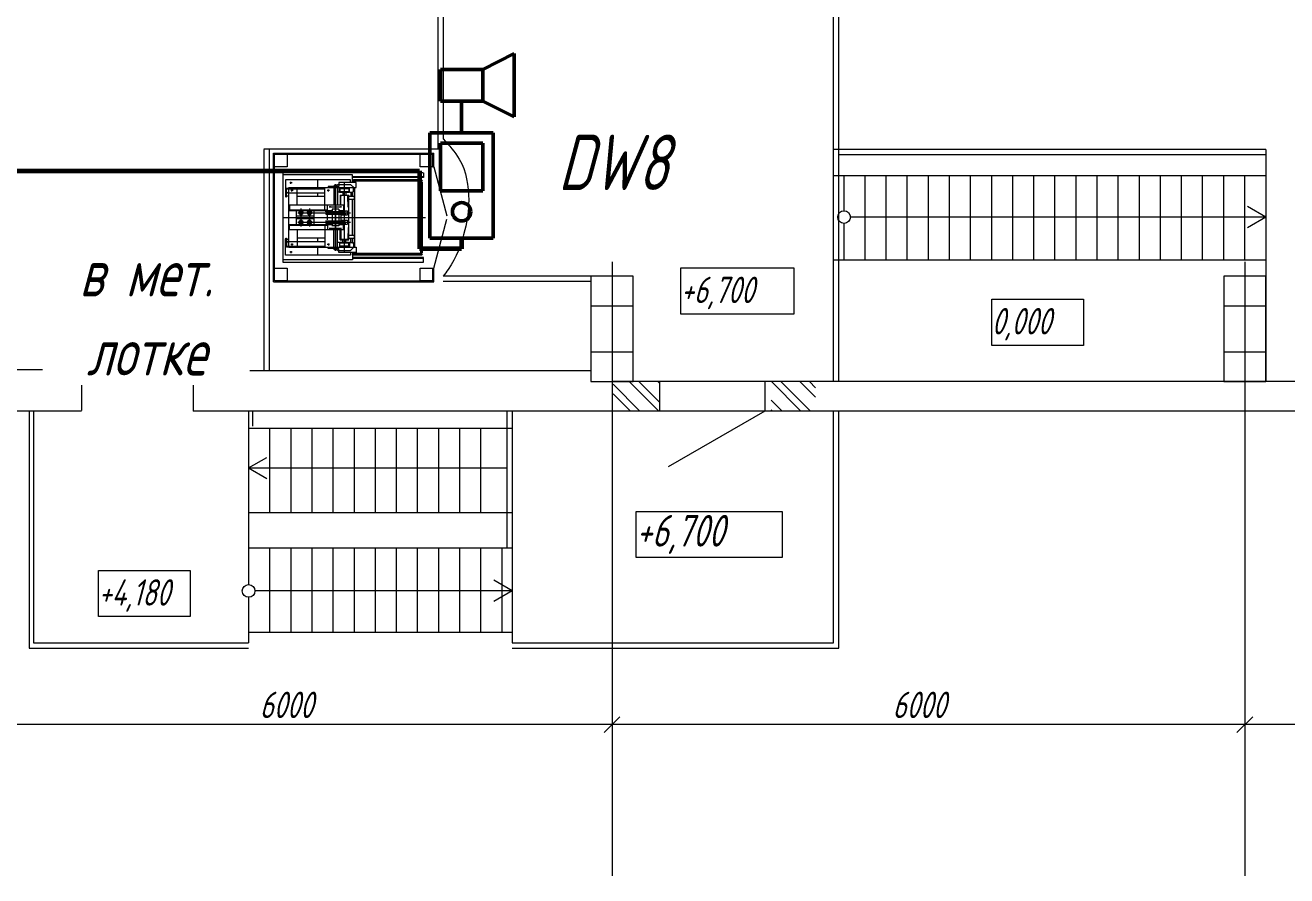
# Model space of a CAD drawing. Header units: millimetres. Extents: x 1337 to 8186, y 1899 to 5236.
# Drawn here: x 6994 to 7180.6, y 2464.5 to 2590.3 of the extents above; entities that cross this region are included whole.
import ezdxf

# ---------------------------------------------------------------- set-up
doc = ezdxf.new("R2010")
doc.units = ezdxf.units.MM
for name, color, linetype, lineweight in [('Линия связи (Вновь)', 3, 'Continuous', 60), ('Связь', 84, 'Continuous', 50), ('Строительный', 251, 'Continuous', 13), ('Текст', 2, 'Continuous', 25)]:
    doc.layers.add(name, color=color, linetype=linetype, lineweight=lineweight)
doc.styles.add('Simplex', font='simplex.shx', dxfattribs={"width": 0.7, "oblique": 15})

# ---------------------------------------------------------------- blocks, each defined once
blk = doc.blocks.new('A$C049F4C0A')
at = {"layer": 'Строительный', "ltscale": 100}
for p, q in [((283.68, 214.37), (283.68, 171.87)), ((284.18, 214.87), (284.18, 172.87)), ((321.18, 149.87), (321.18, 214.87)), ((321.68, 149.87), (321.68, 214.37)), ((283.68, 171.9), (267.18, 171.9)), ((267.18, 171.87), (267.18, 150.87)), ((267.68, 171.87), (267.68, 150.87)), ((268.08, 171.53), (283.28, 171.53)), ((268.08, 159.33), (268.08, 171.53)), ((268.18, 171.43), (283.18, 171.43)), ((268.18, 159.43), (268.18, 171.43)), ((268.18, 171.43), (269.38, 171.43)), ((268.18, 170.23), (268.18, 171.43)), ((269.38, 171.43), (269.38, 170.23)), ((281.98, 171.43), (283.18, 171.43)), ((281.98, 170.23), (281.98, 171.43)), ((283.18, 170.23), (283.18, 171.43)), ((283.18, 171.43), (283.18, 170.23)), ((283.28, 170.23), (283.28, 171.53)), ((362.18, 171.87), (321.18, 171.87)), ((362.18, 171.37), (321.68, 171.37)), ((362.18, 171.87), (362.18, 149.87)), ((269.38, 170.23), (268.18, 170.23)), ((283.18, 170.23), (281.98, 170.23)), ((283.18, 170.23), (283.28, 170.23)), ((283.28, 170.22), (284.52, 165.59)), ((282.27, 169.67), (268.98, 169.67)), ((268.98, 169.67), (268.98, 161.19)), ((275.59, 169.46), (268.98, 169.46)), ((275.39, 169.01), (269.21, 169.01)), ((269.21, 169.01), (269.21, 167.44)), ((269.85, 168.71), (269.63, 168.71)), ((269.86, 168.71), (269.64, 168.71)), ((269.74, 168.63), (269.74, 168.82)), ((269.74, 168.62), (269.74, 168.81)), ((272.3, 168.26), (272.3, 169.01)), ((275.92, 168.75), (274.28, 168.75)), ((274.28, 168.75), (274.28, 168.36)), ((274.81, 162.06), (274.81, 168.8)), ((275.39, 168.75), (275.39, 169.01)), ((275.59, 168.75), (275.59, 169.46)), ((275.59, 169.3), (282.32, 169.3)), ((282.32, 169.21), (275.59, 169.21)), ((282.11, 169), (275.66, 169)), ((282.11, 168.93), (275.66, 168.93)), ((282.11, 168.86), (275.66, 168.86)), ((275.92, 168.26), (275.92, 168.75)), ((282.04, 162.08), (282.04, 168.77)), ((282.11, 161.93), (282.11, 168.93)), ((282.18, 168.77), (282.18, 162.08)), ((282.32, 169.67), (282.32, 169.21)), ((362.18, 169.37), (321.18, 169.37)), ((322.18, 166.06), (322.18, 169.37)), ((324.18, 161.37), (324.18, 169.37)), ((326.18, 161.37), (326.18, 169.37)), ((328.18, 161.37), (328.18, 169.37)), ((330.18, 161.37), (330.18, 169.37)), ((332.18, 161.37), (332.18, 169.37)), ((334.18, 161.37), (334.18, 169.37)), ((336.18, 161.37), (336.18, 169.37)), ((338.18, 161.37), (338.18, 169.37)), ((340.18, 161.37), (340.18, 169.37)), ((342.18, 161.37), (342.18, 169.37)), ((344.18, 161.37), (344.18, 169.37)), ((346.18, 161.37), (346.18, 169.37)), ((348.18, 161.37), (348.18, 169.37)), ((350.18, 161.37), (350.18, 169.37)), ((352.18, 161.37), (352.18, 169.37)), ((354.18, 161.37), (354.18, 169.37)), ((356.18, 161.37), (356.18, 169.37)), ((358.18, 161.37), (358.18, 169.37)), ((360.18, 161.37), (360.18, 169.37)), ((269.25, 167.38), (269.25, 168.17)), ((269.25, 168.17), (269.31, 168.17)), ((269.31, 167.38), (269.31, 168.22)), ((269.31, 168.22), (269.53, 168.22)), ((269.31, 167.47), (269.53, 167.47)), ((269.33, 167.83), (269.33, 168.15)), ((269.33, 168.15), (272.96, 168.15)), ((269.43, 167.73), (269.33, 167.83)), ((272.96, 167.73), (269.43, 167.73)), ((269.53, 168.26), (275.92, 168.26)), ((269.53, 162.6), (269.53, 168.26)), ((269.94, 167.99), (269.72, 167.99)), ((269.83, 167.89), (269.83, 168.08)), ((270.32, 166.59), (270.32, 168.26)), ((272.3, 167.41), (272.3, 167.73)), ((272.96, 166.15), (272.96, 168.26)), ((273.4, 167.98), (273.18, 167.98)), ((274.28, 168.36), (273.26, 168.36)), ((273.26, 168.36), (273.26, 168.26)), ((273.29, 167.88), (273.29, 168.07)), ((274.14, 168.43), (273.79, 168.43)), ((273.79, 168.43), (273.79, 168.36)), ((273.79, 168.26), (273.79, 166.59)), ((274.07, 168.5), (273.86, 168.5)), ((273.86, 168.5), (273.86, 168.43)), ((273.96, 162.27), (273.96, 168.59)), ((273.96, 168.59), (273.96, 162.27)), ((274.07, 168.43), (274.18, 168.57)), ((274.07, 168.5), (274.07, 168.43)), ((274.14, 168.36), (274.14, 168.43)), ((274.14, 168.26), (274.14, 166.59)), ((274.33, 167.82), (274.14, 167.82)), ((274.18, 168.57), (275.4, 168.57)), ((274.33, 167.82), (274.33, 168.26)), ((274.33, 167.82), (274.37, 167.82)), ((274.37, 167.82), (274.39, 167.85)), ((274.42, 168.21), (274.39, 168.15)), ((274.39, 168.15), (274.39, 167.85)), ((275.24, 168.15), (274.39, 168.15)), ((274.42, 167.8), (274.39, 167.85)), ((275.24, 167.85), (274.39, 167.85)), ((274.41, 167.55), (274.41, 166.59)), ((274.41, 167.55), (275.24, 167.55)), ((275.21, 168.21), (274.42, 168.21)), ((275.21, 167.8), (274.42, 167.8)), ((274.48, 167.45), (274.53, 167.52)), ((275.09, 167.52), (274.53, 167.52)), ((274.6, 168.15), (274.6, 168.21)), ((274.67, 167.8), (274.67, 167.55)), ((274.95, 167.8), (274.95, 167.55)), ((275.02, 168.15), (275.02, 168.21)), ((275.14, 167.45), (275.09, 167.52)), ((275.21, 168.21), (275.24, 168.15)), ((275.21, 167.8), (275.24, 167.85)), ((275.24, 168.15), (275.24, 167.85)), ((275.25, 167.82), (275.24, 167.85)), ((275.24, 163.31), (275.24, 167.55)), ((275.29, 167.82), (275.25, 167.82)), ((275.29, 167.82), (275.29, 168.26)), ((275.29, 167.82), (275.57, 167.82)), ((275.4, 168.57), (275.71, 168.26)), ((275.41, 167.82), (275.41, 167.42)), ((275.57, 167.82), (275.68, 167.92)), ((275.57, 167.42), (275.57, 167.82)), ((275.68, 167.92), (275.68, 168.26)), ((275.73, 168.26), (275.73, 162.6)), ((275.78, 168.26), (275.78, 162.6)), ((269.21, 167.44), (269.25, 167.38)), ((269.25, 167.38), (269.31, 167.38)), ((274.72, 166.59), (269.61, 166.59)), ((269.61, 166.59), (269.61, 166.08)), ((272.96, 167.41), (270.32, 167.41)), ((270.69, 166.28), (270.69, 164.57)), ((271.49, 166.28), (271.49, 164.57)), ((273.22, 166.08), (273.22, 166.59)), ((273.37, 166.45), (274.52, 166.45)), ((273.43, 166.51), (273.43, 166.39)), ((274.46, 166.59), (274.48, 167.45)), ((274.46, 166.51), (274.46, 166.39)), ((274.72, 166.59), (274.72, 166.08)), ((275.17, 166.39), (275.14, 167.45)), ((275.17, 166.39), (275.24, 166.37)), ((275.73, 167.42), (275.24, 167.42)), ((275.73, 167.12), (275.24, 167.12)), ((275.57, 163.73), (275.57, 167.12)), ((362.18, 165.46), (360.44, 166.46)), ((268.98, 165.43), (282.51, 165.43)), ((269.61, 166.15), (273.22, 166.15)), ((269.61, 166.08), (273.22, 166.08)), ((270.27, 164.77), (270.27, 166.08)), ((271.9, 165.55), (270.27, 165.55)), ((271.9, 165.3), (270.27, 165.3)), ((270.38, 165.87), (275.37, 165.87)), ((270.61, 166.02), (270.52, 165.87)), ((270.52, 165.87), (270.61, 165.73)), ((270.61, 165.13), (270.52, 164.98)), ((270.77, 166.02), (270.61, 166.02)), ((270.61, 165.73), (270.77, 165.73)), ((270.77, 165.13), (270.61, 165.13)), ((270.85, 165.87), (270.77, 166.02)), ((270.77, 165.73), (270.85, 165.87)), ((270.85, 164.98), (270.77, 165.13)), ((271.41, 166.02), (271.32, 165.87)), ((271.32, 165.87), (271.41, 165.73)), ((271.41, 165.13), (271.32, 164.98)), ((271.57, 166.02), (271.41, 166.02)), ((271.41, 165.73), (271.57, 165.73)), ((271.57, 165.13), (271.41, 165.13)), ((271.65, 165.87), (271.57, 166.02)), ((271.57, 165.73), (271.65, 165.87)), ((271.65, 164.98), (271.57, 165.13)), ((271.9, 166.08), (271.9, 164.77)), ((273.06, 165.96), (273.06, 166)), ((273.06, 166), (274.87, 166)), ((273.16, 165.94), (273.06, 165.96)), ((273.16, 165.81), (273.06, 165.78)), ((273.06, 165.78), (273.06, 165.75)), ((273.06, 165.75), (274.87, 165.75)), ((273.06, 165.07), (273.06, 165.11)), ((273.06, 165.11), (274.87, 165.11)), ((273.16, 165.05), (273.06, 165.07)), ((273.16, 165.94), (274.77, 165.94)), ((273.16, 165.94), (273.16, 165.81)), ((273.16, 165.81), (274.77, 165.81)), ((273.22, 166.08), (273.65, 166.08)), ((273.22, 165.2), (273.22, 165.66)), ((274.28, 166.22), (273.65, 166.22)), ((273.65, 166.22), (273.65, 166)), ((273.65, 165.75), (273.65, 165.11)), ((274.28, 166.22), (274.28, 166)), ((274.28, 166.08), (274.72, 166.08)), ((274.28, 165.75), (274.28, 165.11)), ((274.46, 165.75), (274.46, 165.11)), ((274.56, 166.07), (275.09, 166.07)), ((274.56, 166.07), (274.56, 166)), ((274.56, 165.67), (274.56, 165.75)), ((274.56, 165.67), (275.09, 165.67)), ((274.56, 165.18), (275.09, 165.18)), ((274.56, 165.18), (274.56, 165.11)), ((274.77, 165.94), (274.87, 165.96)), ((274.77, 165.94), (274.77, 165.81)), ((274.77, 165.81), (274.87, 165.78)), ((274.77, 165.05), (274.87, 165.07)), ((274.87, 165.96), (274.87, 166)), ((274.87, 165.78), (274.87, 165.75)), ((274.87, 165.07), (274.87, 165.11)), ((275.09, 165.67), (275.09, 166.07)), ((275.09, 165.18), (275.09, 164.78)), ((283.28, 160.63), (284.52, 165.27)), ((362.18, 165.46), (322.78, 165.46)), ((362.18, 165.46), (360.44, 164.46)), ((269.61, 164.26), (269.61, 164.77)), ((269.61, 164.77), (273.22, 164.77)), ((269.61, 164.7), (273.22, 164.7)), ((274.72, 164.26), (269.61, 164.26)), ((270.32, 164.26), (270.32, 162.6)), ((270.38, 164.98), (275.37, 164.98)), ((270.52, 164.98), (270.61, 164.84)), ((270.61, 164.84), (270.77, 164.84)), ((270.77, 164.84), (270.85, 164.98)), ((271.32, 164.98), (271.41, 164.84)), ((271.41, 164.84), (271.57, 164.84)), ((271.57, 164.84), (271.65, 164.98)), ((272.96, 164.7), (272.96, 162.6)), ((273.16, 164.92), (273.06, 164.89)), ((273.06, 164.89), (273.06, 164.86)), ((273.06, 164.86), (274.87, 164.86)), ((273.16, 165.05), (274.77, 165.05)), ((273.16, 164.92), (273.16, 165.05)), ((273.16, 164.92), (274.77, 164.92)), ((273.22, 164.77), (273.22, 164.26)), ((273.22, 164.77), (273.65, 164.77)), ((273.36, 164.4), (274.52, 164.4)), ((273.43, 164.34), (273.43, 164.46)), ((273.65, 164.86), (273.65, 164.61)), ((274.28, 164.63), (273.65, 164.63)), ((273.79, 162.6), (273.79, 164.26)), ((274.14, 162.6), (274.14, 164.26)), ((274.28, 164.86), (274.28, 164.63)), ((274.28, 164.77), (274.72, 164.77)), ((274.41, 163.31), (274.41, 164.26)), ((274.46, 164.34), (274.46, 164.46)), ((274.46, 164.26), (274.48, 163.4)), ((274.56, 164.78), (274.56, 164.86)), ((274.56, 164.78), (275.09, 164.78)), ((274.72, 164.26), (274.72, 164.77)), ((274.77, 164.92), (274.77, 165.05)), ((274.77, 164.92), (274.87, 164.89)), ((274.87, 164.89), (274.87, 164.86)), ((275.17, 164.47), (275.14, 163.4)), ((275.17, 164.47), (275.24, 164.49)), ((322.18, 161.37), (322.18, 164.86)), ((269.21, 163.41), (269.25, 163.48)), ((269.21, 161.84), (269.21, 163.41)), ((269.25, 163.48), (269.31, 163.48)), ((269.25, 163.48), (269.25, 162.69)), ((269.25, 162.69), (269.31, 162.69)), ((269.31, 163.48), (269.31, 162.64)), ((269.31, 163.38), (269.53, 163.38)), ((269.43, 163.13), (269.33, 163.03)), ((269.33, 163.03), (269.33, 162.71)), ((269.33, 162.71), (272.96, 162.71)), ((272.96, 163.13), (269.43, 163.13)), ((269.94, 162.87), (269.72, 162.87)), ((269.83, 162.96), (269.83, 162.77)), ((272.96, 163.45), (270.32, 163.45)), ((272.3, 163.13), (272.3, 163.45)), ((273.4, 162.88), (273.18, 162.88)), ((273.29, 162.97), (273.29, 162.78)), ((274.33, 163.04), (274.14, 163.04)), ((274.33, 163.04), (274.37, 163.04)), ((274.33, 163.04), (274.33, 162.6)), ((274.37, 163.04), (274.39, 163)), ((274.42, 163.06), (274.39, 163)), ((274.39, 162.7), (274.39, 163)), ((275.24, 163), (274.39, 163)), ((274.42, 162.65), (274.39, 162.7)), ((275.24, 162.7), (274.39, 162.7)), ((274.41, 163.31), (275.24, 163.31)), ((275.21, 163.06), (274.42, 163.06)), ((274.48, 163.4), (274.53, 163.34)), ((275.09, 163.34), (274.53, 163.34)), ((274.6, 162.7), (274.6, 162.65)), ((274.67, 163.06), (274.67, 163.31)), ((274.95, 163.06), (274.95, 163.31)), ((275.02, 162.7), (275.02, 162.65)), ((275.14, 163.4), (275.09, 163.34)), ((275.21, 163.06), (275.24, 163)), ((275.21, 162.65), (275.24, 162.7)), ((275.73, 163.73), (275.24, 163.73)), ((275.73, 163.43), (275.24, 163.43)), ((275.25, 163.04), (275.24, 163)), ((275.24, 162.7), (275.24, 163)), ((275.29, 163.04), (275.25, 163.04)), ((275.29, 163.04), (275.29, 162.6)), ((275.29, 163.04), (275.57, 163.04)), ((275.41, 163.04), (275.41, 163.43)), ((275.57, 163.04), (275.57, 163.43)), ((275.57, 163.04), (275.68, 162.93)), ((275.68, 162.93), (275.68, 162.6)), ((275.39, 161.84), (269.21, 161.84)), ((269.31, 162.64), (269.53, 162.64)), ((269.53, 162.6), (275.92, 162.6)), ((269.85, 162.14), (269.63, 162.14)), ((269.74, 162.24), (269.74, 162.05)), ((272.3, 161.84), (272.3, 162.6)), ((273.26, 162.49), (273.26, 162.6)), ((274.28, 162.49), (273.26, 162.49)), ((273.79, 162.43), (273.79, 162.49)), ((274.14, 162.43), (273.79, 162.43)), ((273.86, 162.35), (273.86, 162.43)), ((274.07, 162.35), (273.86, 162.35)), ((274.07, 162.35), (274.07, 162.43)), ((274.07, 162.43), (274.18, 162.29)), ((274.14, 162.49), (274.14, 162.43)), ((274.18, 162.29), (275.4, 162.29)), ((274.28, 162.1), (274.28, 162.49)), ((275.92, 162.1), (274.28, 162.1)), ((275.21, 162.65), (274.42, 162.65)), ((275.39, 162.1), (275.39, 161.84)), ((275.4, 162.29), (275.71, 162.6)), ((275.59, 162.1), (275.59, 161.4)), ((282.32, 161.64), (275.59, 161.64)), ((275.59, 161.56), (282.32, 161.56)), ((282.11, 162), (275.66, 162)), ((282.11, 161.93), (275.66, 161.93)), ((282.11, 161.86), (275.66, 161.86)), ((275.92, 162.6), (275.92, 162.1)), ((282.32, 161.19), (282.32, 161.64)), ((268.18, 160.63), (269.38, 160.63)), ((268.18, 159.43), (268.18, 160.63)), ((275.59, 161.4), (268.98, 161.4)), ((268.98, 161.19), (282.32, 161.19)), ((269.38, 160.63), (269.38, 159.43)), ((281.98, 160.63), (283.18, 160.63)), ((281.98, 159.43), (281.98, 160.63)), ((283.18, 159.43), (283.18, 160.63)), ((283.18, 160.63), (283.28, 160.63)), ((283.18, 160.63), (283.18, 159.43)), ((283.28, 159.33), (283.28, 160.63)), ((300.18, 161.21), (300.18, 103)), ((306.69, 160.64), (317.41, 160.64)), ((306.69, 156.27), (306.69, 160.64)), ((317.41, 160.64), (317.41, 156.27)), ((362.18, 161.37), (321.18, 161.37)), ((360.18, 161.21), (360.18, 103)), ((268.08, 159.33), (283.28, 159.33)), ((268.18, 159.43), (283.18, 159.43)), ((269.38, 159.43), (268.18, 159.43)), ((283.18, 159.43), (281.98, 159.43)), ((302.18, 159.87), (284.18, 159.87)), ((298.18, 159.37), (284.18, 159.37)), ((302.18, 159.87), (298.18, 159.87)), ((298.18, 159.87), (298.18, 149.87)), ((302.18, 149.87), (302.18, 159.87)), ((362.18, 159.87), (358.18, 159.87)), ((358.18, 159.87), (358.18, 149.87)), ((362.18, 149.87), (362.18, 159.87)), ((298.18, 157.04), (302.18, 157.04)), ((336.18, 157.67), (344.87, 157.67)), ((336.18, 153.3), (336.18, 157.67)), ((344.87, 157.67), (344.87, 153.3)), ((358.18, 157.04), (362.18, 157.04)), ((317.41, 156.27), (306.69, 156.27)), ((344.87, 153.3), (336.18, 153.3)), ((298.18, 152.69), (302.18, 152.69)), ((358.18, 152.69), (362.18, 152.69)), ((249.88, 150.97), (242.18, 150.97)), ((249.88, 150.97), (249.88, 147.12)), ((298.18, 150.87), (260.48, 150.87)), ((260.48, 150.87), (260.48, 147.07)), ((298.18, 149.87), (302.18, 149.87)), ((302.18, 149.87), (300.18, 149.87)), ((300.28, 149.62), (302.83, 147.07)), ((301.82, 149.87), (304.62, 147.07)), ((304.68, 149.87), (302.18, 149.87)), ((302.72, 149.87), (304.68, 147.91)), ((304.52, 149.87), (304.68, 149.71)), ((304.68, 149.87), (304.68, 147.07)), ((315.28, 149.87), (304.68, 149.87)), ((314.68, 149.87), (314.68, 147.07)), ((373.98, 149.87), (314.68, 149.87)), ((315.29, 149.87), (318.09, 147.07)), ((316.19, 149.87), (318.99, 147.07)), ((317.99, 149.87), (319.48, 148.38)), ((318.89, 149.87), (319.48, 149.28)), ((358.18, 149.87), (362.18, 149.87)), ((300.28, 148.72), (301.93, 147.07)), ((315.28, 148.09), (316.3, 147.07)), ((315.28, 147.19), (315.4, 147.07)), ((249.88, 147.07), (80.42, 147.07)), ((244.92, 147.07), (244.92, 124.59)), ((245.32, 147.07), (245.32, 125.09)), ((304.68, 147.07), (260.48, 147.07)), ((265.72, 147.07), (265.72, 130.62)), ((266.12, 145.63), (266.12, 147.07)), ((290.22, 147.07), (290.22, 134.09)), ((290.72, 147.07), (290.72, 125.09)), ((315.28, 147.07), (304.68, 147.07)), ((314.68, 147.07), (305.5, 141.77)), ((373.98, 147.07), (314.68, 147.07)), ((321.18, 125.09), (321.18, 147.07)), ((321.68, 124.59), (321.68, 147.07)), ((290.72, 145.41), (265.72, 145.41)), ((267.72, 145.41), (267.72, 137.41)), ((269.72, 145.41), (269.72, 137.41)), ((271.72, 145.41), (271.72, 137.41)), ((273.72, 145.41), (273.72, 137.41)), ((275.72, 145.41), (275.72, 137.41)), ((277.72, 145.41), (277.72, 137.41)), ((279.72, 145.41), (279.72, 137.41)), ((281.72, 145.41), (281.72, 137.41)), ((283.72, 145.41), (283.72, 137.41)), ((285.72, 145.41), (285.72, 137.41)), ((287.72, 145.41), (287.72, 137.41)), ((265.72, 141.68), (267.45, 142.68)), ((265.72, 141.68), (290.22, 141.68)), ((265.72, 141.68), (267.45, 140.68)), ((290.72, 137.41), (265.72, 137.41)), ((302.46, 137.55), (316.31, 137.55)), ((302.46, 133.18), (302.46, 137.55)), ((316.31, 137.55), (316.31, 133.18)), ((265.72, 134.09), (290.72, 134.09)), ((267.72, 134.09), (267.72, 126.09)), ((269.72, 134.09), (269.72, 126.09)), ((271.72, 134.09), (271.72, 126.09)), ((273.72, 134.09), (273.72, 126.09)), ((275.72, 134.09), (275.72, 126.09)), ((277.72, 134.09), (277.72, 126.09)), ((279.72, 134.09), (279.72, 126.09)), ((281.72, 134.09), (281.72, 126.09)), ((283.72, 134.09), (283.72, 126.09)), ((285.72, 134.09), (285.72, 126.09)), ((287.72, 134.09), (287.72, 126.09)), ((289.72, 134.09), (289.72, 126.09)), ((316.31, 133.18), (302.46, 133.18)), ((251.48, 131.95), (260.17, 131.95)), ((251.48, 127.58), (251.48, 131.95)), ((260.17, 131.95), (260.17, 127.58)), ((290.72, 130.02), (288.98, 131.02)), ((265.72, 129.42), (265.72, 125.09)), ((290.72, 130.02), (266.32, 130.02)), ((290.72, 130.02), (288.98, 129.02)), ((260.17, 127.58), (251.48, 127.58)), ((265.72, 126.09), (290.72, 126.09)), ((244.92, 124.59), (265.72, 124.59)), ((245.32, 125.09), (265.72, 125.09)), ((290.72, 125.09), (321.18, 125.09)), ((290.72, 124.59), (321.68, 124.59)), ((360.18, 120.87), (360.18, 116.84)), ((300.18, 120.57), (300.18, 116.84)), ((300.18, 120.57), (300.18, 116.84)), ((360.18, 120.57), (360.18, 116.84)), ((300.18, 117.34), (240.18, 117.34)), ((300.93, 118.09), (299.43, 116.59)), ((299.43, 116.59), (300.93, 118.09)), ((360.18, 117.34), (300.18, 117.34)), ((360.93, 118.09), (359.43, 116.59)), ((359.43, 116.59), (360.93, 118.09)), ((420.18, 117.34), (360.18, 117.34))]:
    blk.add_line(p, q, dxfattribs=at)
for centre, radius in [((275.66, 168.93), 0.0701), ((282.11, 168.93), 0.0701), ((282.11, 168.77), 0.0701), ((270.69, 165.87), 0.201), ((270.69, 164.98), 0.201), ((270.69, 165.87), 0.0936), ((270.69, 164.98), 0.0936), ((271.49, 165.87), 0.201), ((271.49, 164.98), 0.201), ((271.49, 165.87), 0.0936), ((271.49, 164.98), 0.0936), ((274.81, 165.87), 0.0439), ((322.18, 165.46), 0.6), ((274.81, 164.98), 0.0439), ((275.66, 161.93), 0.0701), ((282.11, 162.08), 0.0701), ((282.11, 161.93), 0.0701), ((265.72, 130.02), 0.6)]:
    blk.add_circle(centre, radius, dxfattribs=at)
blk.add_spline([(284.18, 172.87), (285.7, 170.96), (286.59, 167.06), (286.24, 164.27), (284.64, 160.5), (284.18, 159.87)], degree=3, dxfattribs=at)
at = {"layer": 'Строительный', "ltscale": 100, "style": 'Simplex', "oblique": 15, "width": 0.7}
for s, height, p in [('+6,700', 2.5, (306.69, 157.31)), ('0,000', 2.5, (336.18, 154.34)), ('+6,700', 3, (302.46, 134.22)), ('+4,180', 2.5, (251.48, 128.62)), ('6000', 2.5, (266.77, 117.96)), ('6000', 2.5, (326.77, 117.96))]:
    blk.add_text(s, height=height, dxfattribs=at).set_placement(p)
blk = doc.blocks.new('A$C20EB2E6C')
at = {"layer": 'Связь'}
for p, q in [((8, 17.5), (5, 16)), ((8, 11.5), (8, 17.5)), ((1, 13), (1, 16)), ((1, 16), (5, 16)), ((5, 16), (5, 13)), ((5, 13), (1, 13)), ((3, 13), (3, 10)), ((8, 11.5), (5, 13)), ((0, 0), (0, 10)), ((0, 10), (6, 10)), ((6, 10), (6, 0)), ((1, 4.5), (1, 9)), ((1, 9), (5, 9)), ((5, 9), (5, 4.5)), ((5, 4.5), (1, 4.5)), ((6, 0), (0, 0))]:
    blk.add_line(p, q, dxfattribs=at)
blk.add_circle((3, 2.5), 0.868, dxfattribs=at)

msp = doc.modelspace()

# ---------------------------------------------------------------- linework, layer by layer
at = {"layer": 'Линия связи (Вновь)'}
for p, q in [((6973.92, 2568.77), (7052.31, 2568.77)), ((7052.31, 2568.77), (7052.31, 2557.23)), ((7058.55, 2558.79), (7058.55, 2557.23)), ((7058.55, 2557.23), (7052.31, 2557.23))]:
    msp.add_line(p, q, dxfattribs=at)

# ---------------------------------------------------------------- block references
at = {"layer": 'Линия связи (Вновь)', "xscale": 1.56, "yscale": 1.56, "zscale": 1.56}
msp.add_blockref('A$C049F4C0A', (6612.52, 2303.78), dxfattribs=at)
at = {"layer": 'Связь', "xscale": 1.56, "yscale": 1.56, "zscale": 1.56}
msp.add_blockref('A$C20EB2E6C', (7053.87, 2558.79), dxfattribs=at)

# ---------------------------------------------------------------- next in the draw order: texts
at = {"layer": 'Текст', "lineweight": 30, "insert": (7080.96, 2570), "char_height": 8.19, "attachment_point": 5, "style": 'Simplex', "bg_fill": 3, "box_fill_scale": 1.1, "bg_fill_color": 256, "bg_fill_transparency": 0}
msp.add_mtext_dynamic_manual_height_columns('DW8', width=8.7073, gutter_width=2253.66, heights=[0], dxfattribs=at)
at = {"layer": 'Текст', "ltscale": 100, "insert": (7011.9, 2538.47), "char_height": 7.02, "attachment_point": 8, "style": 'Simplex', "bg_fill": 3, "box_fill_scale": 1.2, "bg_fill_color": 256, "bg_fill_transparency": 0}
msp.add_mtext_dynamic_manual_height_columns('в мет. лотке', width=27.7638, gutter_width=12.5, heights=[0], dxfattribs=at)

doc.saveas('drawing.dxf')
